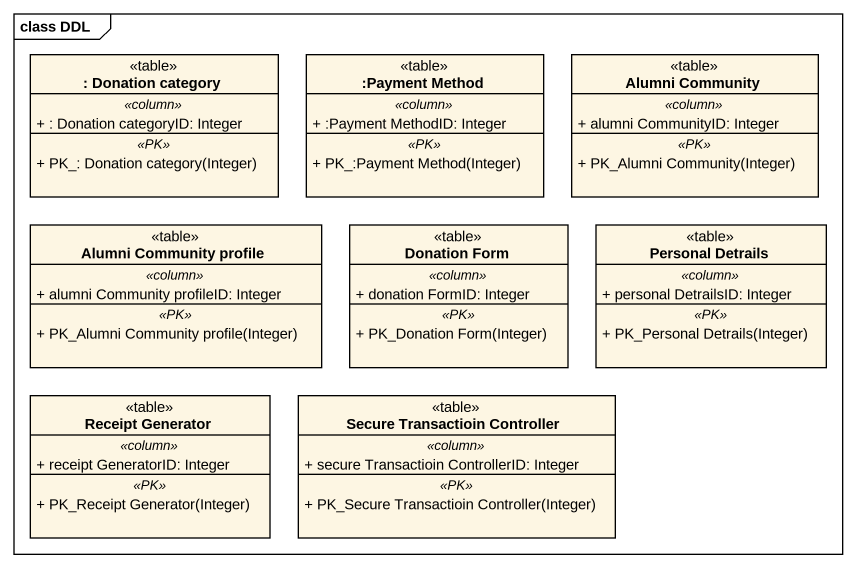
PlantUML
@startuml
mainframe class DDL
hide circle
hide empty members
skinparam classAttributeIconSize 0
class ": Donation category" as Donation_category <<table>> {
  .. <<column>> ..
  + : Donation categoryID: Integer
  .. <<PK>> ..
  + PK_: Donation category(Integer)
}
class ":Payment Method" as Payment_Method <<table>> {
  .. <<column>> ..
  + :Payment MethodID: Integer
  .. <<PK>> ..
  + PK_:Payment Method(Integer)
}
class "Alumni Community" as Alumni_Community <<table>> {
  .. <<column>> ..
  + alumni CommunityID: Integer
  .. <<PK>> ..
  + PK_Alumni Community(Integer)
}
class "Alumni Community profile" as Alumni_Community_profile <<table>> {
  .. <<column>> ..
  + alumni Community profileID: Integer
  .. <<PK>> ..
  + PK_Alumni Community profile(Integer)
}
class "Donation Form" as Donation_Form <<table>> {
  .. <<column>> ..
  + donation FormID: Integer
  .. <<PK>> ..
  + PK_Donation Form(Integer)
}
class "Personal Detrails" as Personal_Detrails <<table>> {
  .. <<column>> ..
  + personal DetrailsID: Integer
  .. <<PK>> ..
  + PK_Personal Detrails(Integer)
}
class "Receipt Generator" as Receipt_Generator <<table>> {
  .. <<column>> ..
  + receipt GeneratorID: Integer
  .. <<PK>> ..
  + PK_Receipt Generator(Integer)
}
class "Secure Transactioin Controller" as Secure_Transactioin <<table>> {
  .. <<column>> ..
  + secure Transactioin ControllerID: Integer
  .. <<PK>> ..
  + PK_Secure Transactioin Controller(Integer)
}
@enduml
